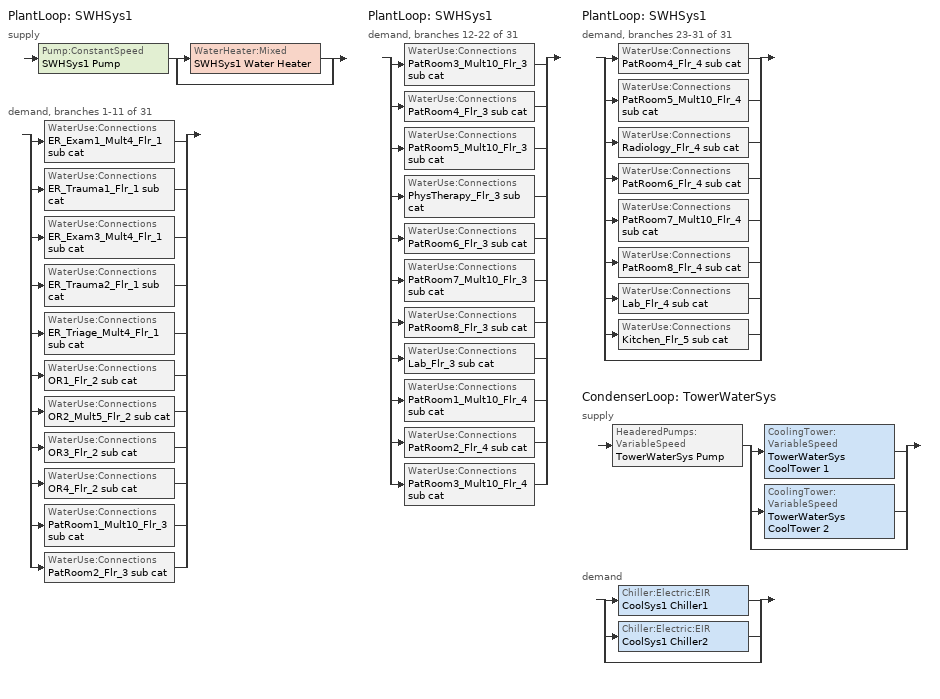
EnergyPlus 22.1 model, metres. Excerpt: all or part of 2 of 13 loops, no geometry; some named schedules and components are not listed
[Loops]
PlantLoop 'SWHSys1'
 supply: Pump:ConstantSpeed 'SWHSys1 Pump' > split
  | WaterHeater:Mixed 'SWHSys1 Water Heater'
  | bypass
 demand, branches 1-11 of 31: split
  | WaterUse:Connections 'ER_Exam1_Mult4_Flr_1 sub cat'
  | WaterUse:Connections 'ER_Trauma1_Flr_1 sub cat'
  | WaterUse:Connections 'ER_Exam3_Mult4_Flr_1 sub cat'
  | WaterUse:Connections 'ER_Trauma2_Flr_1 sub cat'
  | WaterUse:Connections 'ER_Triage_Mult4_Flr_1 sub cat'
  | WaterUse:Connections 'OR1_Flr_2 sub cat'
  | WaterUse:Connections 'OR2_Mult5_Flr_2 sub cat'
  | WaterUse:Connections 'OR3_Flr_2 sub cat'
  | WaterUse:Connections 'OR4_Flr_2 sub cat'
  | WaterUse:Connections 'PatRoom1_Mult10_Flr_3 sub cat'
  | WaterUse:Connections 'PatRoom2_Flr_3 sub cat'
PlantLoop 'SWHSys1'
 demand, branches 12-22 of 31: split
  | WaterUse:Connections 'PatRoom3_Mult10_Flr_3 sub cat'
  | WaterUse:Connections 'PatRoom4_Flr_3 sub cat'
  | WaterUse:Connections 'PatRoom5_Mult10_Flr_3 sub cat'
  | WaterUse:Connections 'PhysTherapy_Flr_3 sub cat'
  | WaterUse:Connections 'PatRoom6_Flr_3 sub cat'
  | WaterUse:Connections 'PatRoom7_Mult10_Flr_3 sub cat'
  | WaterUse:Connections 'PatRoom8_Flr_3 sub cat'
  | WaterUse:Connections 'Lab_Flr_3 sub cat'
  | WaterUse:Connections 'PatRoom1_Mult10_Flr_4 sub cat'
  | WaterUse:Connections 'PatRoom2_Flr_4 sub cat'
  | WaterUse:Connections 'PatRoom3_Mult10_Flr_4 sub cat'
PlantLoop 'SWHSys1'
 demand, branches 23-31 of 31: split
  | WaterUse:Connections 'PatRoom4_Flr_4 sub cat'
  | WaterUse:Connections 'PatRoom5_Mult10_Flr_4 sub cat'
  | WaterUse:Connections 'Radiology_Flr_4 sub cat'
  | WaterUse:Connections 'PatRoom6_Flr_4 sub cat'
  | WaterUse:Connections 'PatRoom7_Mult10_Flr_4 sub cat'
  | WaterUse:Connections 'PatRoom8_Flr_4 sub cat'
  | WaterUse:Connections 'Lab_Flr_4 sub cat'
  | WaterUse:Connections 'Kitchen_Flr_5 sub cat'
  | bypass
CondenserLoop 'TowerWaterSys'
 supply: HeaderedPumps:VariableSpeed 'TowerWaterSys Pump' > split
  | CoolingTower:VariableSpeed 'TowerWaterSys CoolTower 1'
  | CoolingTower:VariableSpeed 'TowerWaterSys CoolTower 2'
  | bypass
 demand: split
  | Chiller:Electric:EIR 'CoolSys1 Chiller1'
  | Chiller:Electric:EIR 'CoolSys1 Chiller2'
  | bypass
[CondenserEquipmentList]
TowerWaterSys Equipment List 1: TowerWaterSys CoolTower 1, CoolingTower:VariableSpeed
TowerWaterSys Equipment List 2: TowerWaterSys CoolTower 1, CoolingTower:VariableSpeed, TowerWaterSys CoolTower 2, CoolingTower:VariableSpeed
[CondenserEquipmentOperationSchemes]
TowerWaterSys Loop Operation Scheme List: Control scheme 1=TowerWaterSys Operation Scheme; Control scheme 1 schedule=PlantOnSched
[CondenserLoop]
TowerWaterSys: Condenser equipment operation scheme=TowerWaterSys Loop Operation Scheme List; Condenser loop volume=Autocalculate; Fluid type=Water; Load distribution scheme=SequentialLoad; Maximum loop flow rate=Autosize; Maximum loop temperature=80; Minimum loop flow rate=0; Minimum loop temperature=5
[CoolingTower:VariableSpeed] Cell control=MaximalCell; Design air flow rate=Autosize; Design approach temperature=5.55556; Design fan power=10763.4; Design inlet air wet bulb temperature=20; Design range temperature=5.55556; Design water flow rate=0.03758; Fan power ratio function of air flow rate ratio curve=Tower_Fan_Curve; Fraction of tower capacity in free convection regime=0.125; Minimum air flow rate ratio=0.2; Model type=CoolToolsCrossFlow; Number of cells=2; Sizing factor=1
TowerWaterSys CoolTower 1; TowerWaterSys CoolTower 2
[EnergyManagementSystem:Sensor]
Tower_PumpMassFlow: Output variable or output meter index key=TowerWaterSys Supply Inlet Node; Output variable or output meter=System Node Mass Flow Rate
[HeaderedPumps:VariableSpeed]
TowerWaterSys Pump: Design power consumption=Autosize; Design pump head=148557; Design shaft power per unit flow rate per unit head=1.4999; Flow sequencing control scheme=Sequential; Fraction of motor inefficiencies to fluid stream=0; Minimum flow rate fraction=0; Motor efficiency=0.9; Number of pumps in bank=2; Pump control type=Intermittent; Total design flow rate=Autosize; Coefficient 1 of the part load performance curve=0; Coefficient 2 of the part load performance curve=0.0216; Coefficient 3 of the part load performance curve=-0.0325; Coefficient 4 of the part load performance curve=1.0095
[PlantEquipmentList]
SWHSys1 Equipment List: SWHSys1 Water Heater, WaterHeater:Mixed
[PlantEquipmentOperation:CoolingLoad]
TowerWaterSys Operation Scheme: Load range 1 lower limit=0; Load range 1 upper limit=749690; Load range 2 lower limit=749690; Load range 2 upper limit=1e+14; Range 1 equipment list=TowerWaterSys Equipment List 1; Range 2 equipment list=TowerWaterSys Equipment List 2
[PlantEquipmentOperation:HeatingLoad]
SWHSys1 Operation Scheme: Load range 1 lower limit=0; Load range 1 upper limit=1e+15; Range 1 equipment list=SWHSys1 Equipment List
[PlantEquipmentOperationSchemes]
SWHSys1 Loop Operation Scheme List: Control scheme 1=SWHSys1 Operation Scheme; Control scheme 1 schedule=PlantOnSched
[PlantLoop]
SWHSys1: Fluid type=Water; Load distribution scheme=Optimal; Maximum loop flow rate=Autosize; Maximum loop temperature=60; Minimum loop flow rate=0; Minimum loop temperature=10; Plant equipment operation scheme=SWHSys1 Loop Operation Scheme List; Plant loop volume=Autocalculate
[Pump:ConstantSpeed]
SWHSys1 Pump: Design flow rate=Autosize; Design power consumption=Autosize; Design pump head=29891; Fraction of motor inefficiencies to fluid stream=0; Motor efficiency=0.3; Pump control type=Intermittent
[SetpointManager:Scheduled] Control variable=Temperature
Name | Schedule | Setpoint node or nodelist
SWHSys1 Loop Setpoint Manager | SHWSys1-Loop-Temp-Schedule | SWHSys1 Supply Outlet Node
TowerWaterSystem Loop Setpoint Manager | Tower-Loop-Temp-Schedule | TowerWaterSys Supply Outlet Node
[Sizing:Plant]
Name | Coincident sizing factor mode | Design loop exit temperature | Loop design temperature difference | Loop type | Sizing option | Zone timesteps in averaging window
TowerWaterSys | GlobalCoolingSizingFactor | 29.4444 | 5.55556 | Condenser | Coincident | 6
SWHSys1 |  | 60 | 5 | Heating
[WaterHeater:Mixed]
SWHSys1 Water Heater: Ambient temperature indicator=Zone; Ambient temperature zone=BASEMENT; Deadband temperature difference=0.1; Heater control type=Cycle; Heater fuel type=NaturalGas; Heater maximum capacity=175843; Heater thermal efficiency=0.802765; Indirect water heating recovery time=1.5; Maximum temperature limit=85; Off cycle loss coefficient to ambient temperature=15.601; Off cycle parasitic fuel consumption rate=0; Off cycle parasitic fuel type=NaturalGas; Off cycle parasitic heat fraction to tank=0; On cycle loss coefficient to ambient temperature=15.601; On cycle parasitic fuel consumption rate=0; On cycle parasitic fuel type=NaturalGas; Setpoint temperature schedule=SHWSys1 Water Heater Setpoint Temperature Schedule; Source side design flow rate=Autosize; Source side effectiveness=1; Tank volume=2.271247; Use side design flow rate=Autosize; Use side effectiveness=1
[WaterUse:Connections]
Name | Water use equipment name 1
ER_Exam1_Mult4_Flr_1 sub cat | ER_Exam1_Mult4_Flr_1 sub cat
ER_Exam3_Mult4_Flr_1 sub cat | ER_Exam3_Mult4_Flr_1 sub cat
ER_Trauma1_Flr_1 sub cat | ER_Trauma1_Flr_1 sub cat
ER_Trauma2_Flr_1 sub cat | ER_Trauma2_Flr_1 sub cat
ER_Triage_Mult4_Flr_1 sub cat | ER_Triage_Mult4_Flr_1 sub cat
Kitchen_Flr_5 sub cat | Kitchen_Flr_5 sub cat
Lab_Flr_3 sub cat | Lab_Flr_3 sub cat
Lab_Flr_4 sub cat | Lab_Flr_4 sub cat
OR1_Flr_2 sub cat | OR1_Flr_2 sub cat
OR2_Mult5_Flr_2 sub cat | OR2_Mult5_Flr_2 sub cat
OR3_Flr_2 sub cat | OR3_Flr_2 sub cat
OR4_Flr_2 sub cat | OR4_Flr_2 sub cat
PatRoom1_Mult10_Flr_3 sub cat | PatRoom1_Mult10_Flr_3 sub cat
PatRoom1_Mult10_Flr_4 sub cat | PatRoom1_Mult10_Flr_4 sub cat
PatRoom2_Flr_3 sub cat | PatRoom2_Flr_3 sub cat
PatRoom2_Flr_4 sub cat | PatRoom2_Flr_4 sub cat
PatRoom3_Mult10_Flr_3 sub cat | PatRoom3_Mult10_Flr_3 sub cat
PatRoom3_Mult10_Flr_4 sub cat | PatRoom3_Mult10_Flr_4 sub cat
PatRoom4_Flr_3 sub cat | PatRoom4_Flr_3 sub cat
PatRoom4_Flr_4 sub cat | PatRoom4_Flr_4 sub cat
PatRoom5_Mult10_Flr_3 sub cat | PatRoom5_Mult10_Flr_3 sub cat
PatRoom5_Mult10_Flr_4 sub cat | PatRoom5_Mult10_Flr_4 sub cat
PatRoom6_Flr_3 sub cat | PatRoom6_Flr_3 sub cat
PatRoom6_Flr_4 sub cat | PatRoom6_Flr_4 sub cat
PatRoom7_Mult10_Flr_3 sub cat | PatRoom7_Mult10_Flr_3 sub cat
PatRoom7_Mult10_Flr_4 sub cat | PatRoom7_Mult10_Flr_4 sub cat
PatRoom8_Flr_3 sub cat | PatRoom8_Flr_3 sub cat
PatRoom8_Flr_4 sub cat | PatRoom8_Flr_4 sub cat
PhysTherapy_Flr_3 sub cat | PhysTherapy_Flr_3 sub cat
Radiology_Flr_4 sub cat | Radiology_Flr_4 sub cat
[WaterUse:Equipment] End use subcategory=WaterUse
Name | Zone | Flow rate fraction schedule | Hot water supply temperature schedule | Latent fraction schedule | Peak flow rate | Sensible fraction schedule | Target temperature schedule
ER_Exam1_Mult4_Flr_1 sub cat | ER_Exam1_Mult4_Flr_1 | BLDG_SWH_EXTD_SCH | ER_Exam1_Mult4_Flr_1 sub catHot Supply Temp Sched | ER_Exam1_Mult4_Flr_1 sub cat Latent fract sched | 1.05556e-06 | ER_Exam1_Mult4_Flr_1 sub cat Sensible fract sched | ER_Exam1_Mult4_Flr_1 sub cat Temp Sched
ER_Exam3_Mult4_Flr_1 sub cat | ER_Exam3_Mult4_Flr_1 | BLDG_SWH_EXTD_SCH | ER_Exam3_Mult4_Flr_1 sub catHot Supply Temp Sched | ER_Exam3_Mult4_Flr_1 sub cat Latent fract sched | 1.05556e-06 | ER_Exam3_Mult4_Flr_1 sub cat Sensible fract sched | ER_Exam3_Mult4_Flr_1 sub cat Temp Sched
ER_Trauma1_Flr_1 sub cat | ER_Trauma1_Flr_1 | BLDG_SWH_EXTD_SCH | ER_Trauma1_Flr_1 sub catHot Supply Temp Sched | ER_Trauma1_Flr_1 sub cat Latent fract sched | 1.05556e-06 | ER_Trauma1_Flr_1 sub cat Sensible fract sched | ER_Trauma1_Flr_1 sub cat Temp Sched
ER_Trauma2_Flr_1 sub cat | ER_Trauma2_Flr_1 | BLDG_SWH_EXTD_SCH | ER_Trauma2_Flr_1 sub catHot Supply Temp Sched | ER_Trauma2_Flr_1 sub cat Latent fract sched | 1.05556e-06 | ER_Trauma2_Flr_1 sub cat Sensible fract sched | ER_Trauma2_Flr_1 sub cat Temp Sched
ER_Triage_Mult4_Flr_1 sub cat | ER_Triage_Mult4_Flr_1 | BLDG_SWH_EXTD_SCH | ER_Triage_Mult4_Flr_1 sub catHot Supply Temp Sched | ER_Triage_Mult4_Flr_1 sub cat Latent fract sched | 1.05556e-06 | ER_Triage_Mult4_Flr_1 sub cat Sensible fract sched | ER_Triage_Mult4_Flr_1 sub cat Temp Sched
Kitchen_Flr_5 sub cat | Kitchen_Flr_5 | BLDG_SWH_EXTD_SCH | Kitchen_Flr_5 sub catHot Supply Temp Sched | Kitchen_Flr_5 sub cat Latent fract sched | 6.05918e-05 | Kitchen_Flr_5 sub cat Sensible fract sched | Kitchen_Flr_5 sub cat Temp Sched
Lab_Flr_3 sub cat | Lab_Flr_3 | BLDG_SWH_SCH | Lab_Flr_3 sub catHot Supply Temp Sched | Lab_Flr_3 sub cat Latent fract sched | 2.11111e-06 | Lab_Flr_3 sub cat Sensible fract sched | Lab_Flr_3 sub cat Temp Sched
Lab_Flr_4 sub cat | Lab_Flr_4 | BLDG_SWH_SCH | Lab_Flr_4 sub catHot Supply Temp Sched | Lab_Flr_4 sub cat Latent fract sched | 2.11111e-06 | Lab_Flr_4 sub cat Sensible fract sched | Lab_Flr_4 sub cat Temp Sched
OR1_Flr_2 sub cat | OR1_Flr_2 | BLDG_SWH_SCH | OR1_Flr_2 sub catHot Supply Temp Sched | OR1_Flr_2 sub cat Latent fract sched | 2.11111e-06 | OR1_Flr_2 sub cat Sensible fract sched | OR1_Flr_2 sub cat Temp Sched
OR2_Mult5_Flr_2 sub cat | OR2_Mult5_Flr_2 | BLDG_SWH_SCH | OR2_Mult5_Flr_2 sub catHot Supply Temp Sched | OR2_Mult5_Flr_2 sub cat Latent fract sched | 2.11111e-06 | OR2_Mult5_Flr_2 sub cat Sensible fract sched | OR2_Mult5_Flr_2 sub cat Temp Sched
OR3_Flr_2 sub cat | OR3_Flr_2 | BLDG_SWH_SCH | OR3_Flr_2 sub catHot Supply Temp Sched | OR3_Flr_2 sub cat Latent fract sched | 2.11111e-06 | OR3_Flr_2 sub cat Sensible fract sched | OR3_Flr_2 sub cat Temp Sched
OR4_Flr_2 sub cat | OR4_Flr_2 | BLDG_SWH_SCH | OR4_Flr_2 sub catHot Supply Temp Sched | OR4_Flr_2 sub cat Latent fract sched | 6.30556e-06 | OR4_Flr_2 sub cat Sensible fract sched | OR4_Flr_2 sub cat Temp Sched
PatRoom1_Mult10_Flr_3 sub cat | PatRoom1_Mult10_Flr_3 | BLDG_SWH_EXTD_SCH | PatRoom1_Mult10_Flr_3 sub catHot Supply Temp Sched | PatRoom1_Mult10_Flr_3 sub cat Latent fract sched | 1.05556e-06 | PatRoom1_Mult10_Flr_3 sub cat Sensible fract sched | PatRoom1_Mult10_Flr_3 sub cat Temp Sched
PatRoom1_Mult10_Flr_4 sub cat | PatRoom1_Mult10_Flr_4 | BLDG_SWH_EXTD_SCH | PatRoom1_Mult10_Flr_4 sub catHot Supply Temp Sched | PatRoom1_Mult10_Flr_4 sub cat Latent fract sched | 1.05556e-06 | PatRoom1_Mult10_Flr_4 sub cat Sensible fract sched | PatRoom1_Mult10_Flr_4 sub cat Temp Sched
PatRoom2_Flr_3 sub cat | PatRoom2_Flr_3 | BLDG_SWH_EXTD_SCH | PatRoom2_Flr_3 sub catHot Supply Temp Sched | PatRoom2_Flr_3 sub cat Latent fract sched | 1.05556e-06 | PatRoom2_Flr_3 sub cat Sensible fract sched | PatRoom2_Flr_3 sub cat Temp Sched
PatRoom2_Flr_4 sub cat | PatRoom2_Flr_4 | BLDG_SWH_EXTD_SCH | PatRoom2_Flr_4 sub catHot Supply Temp Sched | PatRoom2_Flr_4 sub cat Latent fract sched | 1.05556e-06 | PatRoom2_Flr_4 sub cat Sensible fract sched | PatRoom2_Flr_4 sub cat Temp Sched
PatRoom3_Mult10_Flr_3 sub cat | PatRoom3_Mult10_Flr_3 | BLDG_SWH_EXTD_SCH | PatRoom3_Mult10_Flr_3 sub catHot Supply Temp Sched | PatRoom3_Mult10_Flr_3 sub cat Latent fract sched | 1.05556e-06 | PatRoom3_Mult10_Flr_3 sub cat Sensible fract sched | PatRoom3_Mult10_Flr_3 sub cat Temp Sched
PatRoom3_Mult10_Flr_4 sub cat | PatRoom3_Mult10_Flr_4 | BLDG_SWH_EXTD_SCH | PatRoom3_Mult10_Flr_4 sub catHot Supply Temp Sched | PatRoom3_Mult10_Flr_4 sub cat Latent fract sched | 1.05556e-06 | PatRoom3_Mult10_Flr_4 sub cat Sensible fract sched | PatRoom3_Mult10_Flr_4 sub cat Temp Sched
PatRoom4_Flr_3 sub cat | PatRoom4_Flr_3 | BLDG_SWH_EXTD_SCH | PatRoom4_Flr_3 sub catHot Supply Temp Sched | PatRoom4_Flr_3 sub cat Latent fract sched | 1.05556e-06 | PatRoom4_Flr_3 sub cat Sensible fract sched | PatRoom4_Flr_3 sub cat Temp Sched
PatRoom4_Flr_4 sub cat | PatRoom4_Flr_4 | BLDG_SWH_EXTD_SCH | PatRoom4_Flr_4 sub catHot Supply Temp Sched | PatRoom4_Flr_4 sub cat Latent fract sched | 1.05556e-06 | PatRoom4_Flr_4 sub cat Sensible fract sched | PatRoom4_Flr_4 sub cat Temp Sched
PatRoom5_Mult10_Flr_3 sub cat | PatRoom5_Mult10_Flr_3 | BLDG_SWH_EXTD_SCH | PatRoom5_Mult10_Flr_3 sub catHot Supply Temp Sched | PatRoom5_Mult10_Flr_3 sub cat Latent fract sched | 1.05556e-06 | PatRoom5_Mult10_Flr_3 sub cat Sensible fract sched | PatRoom5_Mult10_Flr_3 sub cat Temp Sched
PatRoom5_Mult10_Flr_4 sub cat | PatRoom5_Mult10_Flr_4 | BLDG_SWH_EXTD_SCH | PatRoom5_Mult10_Flr_4 sub catHot Supply Temp Sched | PatRoom5_Mult10_Flr_4 sub cat Latent fract sched | 1.05556e-06 | PatRoom5_Mult10_Flr_4 sub cat Sensible fract sched | PatRoom5_Mult10_Flr_4 sub cat Temp Sched
PatRoom6_Flr_3 sub cat | PatRoom6_Flr_3 | BLDG_SWH_EXTD_SCH | PatRoom6_Flr_3 sub catHot Supply Temp Sched | PatRoom6_Flr_3 sub cat Latent fract sched | 1.05556e-06 | PatRoom6_Flr_3 sub cat Sensible fract sched | PatRoom6_Flr_3 sub cat Temp Sched
PatRoom6_Flr_4 sub cat | PatRoom6_Flr_4 | BLDG_SWH_EXTD_SCH | PatRoom6_Flr_4 sub catHot Supply Temp Sched | PatRoom6_Flr_4 sub cat Latent fract sched | 1.05556e-06 | PatRoom6_Flr_4 sub cat Sensible fract sched | PatRoom6_Flr_4 sub cat Temp Sched
PatRoom7_Mult10_Flr_3 sub cat | PatRoom7_Mult10_Flr_3 | BLDG_SWH_EXTD_SCH | PatRoom7_Mult10_Flr_3 sub catHot Supply Temp Sched | PatRoom7_Mult10_Flr_3 sub cat Latent fract sched | 1.05556e-06 | PatRoom7_Mult10_Flr_3 sub cat Sensible fract sched | PatRoom7_Mult10_Flr_3 sub cat Temp Sched
PatRoom7_Mult10_Flr_4 sub cat | PatRoom7_Mult10_Flr_4 | BLDG_SWH_EXTD_SCH | PatRoom7_Mult10_Flr_4 sub catHot Supply Temp Sched | PatRoom7_Mult10_Flr_4 sub cat Latent fract sched | 1.05556e-06 | PatRoom7_Mult10_Flr_4 sub cat Sensible fract sched | PatRoom7_Mult10_Flr_4 sub cat Temp Sched
PatRoom8_Flr_3 sub cat | PatRoom8_Flr_3 | BLDG_SWH_EXTD_SCH | PatRoom8_Flr_3 sub catHot Supply Temp Sched | PatRoom8_Flr_3 sub cat Latent fract sched | 1.05556e-06 | PatRoom8_Flr_3 sub cat Sensible fract sched | PatRoom8_Flr_3 sub cat Temp Sched
PatRoom8_Flr_4 sub cat | PatRoom8_Flr_4 | BLDG_SWH_EXTD_SCH | PatRoom8_Flr_4 sub catHot Supply Temp Sched | PatRoom8_Flr_4 sub cat Latent fract sched | 1.05556e-06 | PatRoom8_Flr_4 sub cat Sensible fract sched | PatRoom8_Flr_4 sub cat Temp Sched
PhysTherapy_Flr_3 sub cat | PhysTherapy_Flr_3 | BLDG_SWH_SCH | PhysTherapy_Flr_3 sub catHot Supply Temp Sched | PhysTherapy_Flr_3 sub cat Latent fract sched | 1.05556e-06 | PhysTherapy_Flr_3 sub cat Sensible fract sched | PhysTherapy_Flr_3 sub cat Temp Sched
Radiology_Flr_4 sub cat | Radiology_Flr_4 | BLDG_SWH_EXTD_SCH | Radiology_Flr_4 sub catHot Supply Temp Sched | Radiology_Flr_4 sub cat Latent fract sched | 1.05556e-06 | Radiology_Flr_4 sub cat Sensible fract sched | Radiology_Flr_4 sub cat Temp Sched
[Curve:Cubic]
Tower_Fan_Curve: Maximum value of x=1; Minimum value of x=0; Coefficient1 constant=0; Coefficient2 x=0; Coefficient3 x 2=0; Coefficient4 x 3=1
[Schedule:Compact]
BLDG_SWH_EXTD_SCH: Through: 12/31, For: Weekdays SummerDesignDay, Until: 07:00, 0.3, Until: 08:00, 0.5, Until: 09:00, 0.58, Until: 10:00, 0.66, Until: 11:00, 0.78, Until: 12:00, 0.82, Until: 13:00, 0.71, Until: 14:00, 0.82, Until: 15:00, 0.78, Until: 16:00, 0.74, Until: 17:00, 0.63, Until: 18:00, 0.41, Until: 21:00, 0.35, Until: 24:00, 0.3, For: Saturday WinterDesignDay, Until: 08:00, 0.3, Until: 09:00, 0.4, Until: 10:00, 0.5, Until: 17:00, 0.6, Until: 18:00, 0.5, Until: 24:00, 0.3, For: Sunday Holidays AllOtherDays, Until: 08:00, 0.3, Until: 09:00, 0.4, Until: 10:00, 0.5, Until: 17:00, 0.6, Until: 18:00, 0.5, Until: 24:00, 0.3
BLDG_SWH_SCH: Through: 12/31, For: Weekdays SummerDesignDay, Until: 07:00, 0, Until: 08:00, 0.17, Until: 09:00, 0.58, Until: 10:00, 0.66, Until: 11:00, 0.78, Until: 12:00, 0.82, Until: 13:00, 0.71, Until: 14:00, 0.82, Until: 15:00, 0.78, Until: 16:00, 0.74, Until: 17:00, 0.63, Until: 18:00, 0.41, Until: 21:00, 0.18, Until: 22:00, 0.1, Until: 24:00, 0, For: Saturday WinterDesignDay, Until: 07:00, 0, Until: 08:00, 0.01, Until: 09:00, 0.2, Until: 10:00, 0.28, Until: 12:00, 0.3, Until: 14:00, 0.24, Until: 17:00, 0.23, Until: 19:00, 0.1, Until: 24:00, 0, For: Sunday Holidays AllOtherDays, Until: 08:00, 0, Until: 16:00, 0.01, Until: 24:00, 0
ER_Exam1_Mult4_Flr_1 sub cat Latent fract sched; ER_Exam3_Mult4_Flr_1 sub cat Latent fract sched; ER_Trauma1_Flr_1 sub cat Latent fract sched; ER_Trauma2_Flr_1 sub cat Latent fract sched; ER_Triage_Mult4_Flr_1 sub cat Latent fract sched; Kitchen_Flr_5 sub cat Latent fract sched; Lab_Flr_3 sub cat Latent fract sched; Lab_Flr_4 sub cat Latent fract sched; OR1_Flr_2 sub cat Latent fract sched; OR2_Mult5_Flr_2 sub cat Latent fract sched; OR3_Flr_2 sub cat Latent fract sched; OR4_Flr_2 sub cat Latent fract sched; PatRoom1_Mult10_Flr_3 sub cat Latent fract sched; PatRoom1_Mult10_Flr_4 sub cat Latent fract sched; PatRoom2_Flr_3 sub cat Latent fract sched; PatRoom2_Flr_4 sub cat Latent fract sched; PatRoom3_Mult10_Flr_3 sub cat Latent fract sched; PatRoom3_Mult10_Flr_4 sub cat Latent fract sched; PatRoom4_Flr_3 sub cat Latent fract sched; PatRoom4_Flr_4 sub cat Latent fract sched; PatRoom5_Mult10_Flr_3 sub cat Latent fract sched; PatRoom5_Mult10_Flr_4 sub cat Latent fract sched; PatRoom6_Flr_3 sub cat Latent fract sched; PatRoom6_Flr_4 sub cat Latent fract sched: Through: 12/31, For: AllDays, Until: 24:00, 0.05
ER_Exam1_Mult4_Flr_1 sub cat Sensible fract sched; ER_Exam3_Mult4_Flr_1 sub cat Sensible fract sched; ER_Trauma1_Flr_1 sub cat Sensible fract sched; ER_Trauma2_Flr_1 sub cat Sensible fract sched; ER_Triage_Mult4_Flr_1 sub cat Sensible fract sched; Kitchen_Flr_5 sub cat Sensible fract sched; Lab_Flr_3 sub cat Sensible fract sched; Lab_Flr_4 sub cat Sensible fract sched; OR1_Flr_2 sub cat Sensible fract sched; OR2_Mult5_Flr_2 sub cat Sensible fract sched; OR3_Flr_2 sub cat Sensible fract sched; OR4_Flr_2 sub cat Sensible fract sched; PatRoom1_Mult10_Flr_3 sub cat Sensible fract sched; PatRoom1_Mult10_Flr_4 sub cat Sensible fract sched; PatRoom2_Flr_3 sub cat Sensible fract sched; PatRoom2_Flr_4 sub cat Sensible fract sched; PatRoom3_Mult10_Flr_3 sub cat Sensible fract sched; PatRoom3_Mult10_Flr_4 sub cat Sensible fract sched; PatRoom4_Flr_3 sub cat Sensible fract sched; PatRoom4_Flr_4 sub cat Sensible fract sched; PatRoom5_Mult10_Flr_3 sub cat Sensible fract sched; PatRoom5_Mult10_Flr_4 sub cat Sensible fract sched; PatRoom6_Flr_3 sub cat Sensible fract sched: Through: 12/31, For: AllDays, Until: 24:00, 0.2
ER_Exam1_Mult4_Flr_1 sub cat Temp Sched; ER_Exam3_Mult4_Flr_1 sub cat Temp Sched; ER_Trauma1_Flr_1 sub cat Temp Sched; ER_Trauma2_Flr_1 sub cat Temp Sched; ER_Triage_Mult4_Flr_1 sub cat Temp Sched; Kitchen_Flr_5 sub cat Temp Sched; Lab_Flr_3 sub cat Temp Sched; Lab_Flr_4 sub cat Temp Sched; OR1_Flr_2 sub cat Temp Sched; OR2_Mult5_Flr_2 sub cat Temp Sched; OR3_Flr_2 sub cat Temp Sched; OR4_Flr_2 sub cat Temp Sched; PatRoom1_Mult10_Flr_3 sub cat Temp Sched; PatRoom1_Mult10_Flr_4 sub cat Temp Sched; PatRoom2_Flr_3 sub cat Temp Sched; PatRoom2_Flr_4 sub cat Temp Sched; PatRoom3_Mult10_Flr_3 sub cat Temp Sched; PatRoom3_Mult10_Flr_4 sub cat Temp Sched; PatRoom4_Flr_3 sub cat Temp Sched; PatRoom4_Flr_4 sub cat Temp Sched; PatRoom5_Mult10_Flr_3 sub cat Temp Sched; PatRoom5_Mult10_Flr_4 sub cat Temp Sched; PatRoom6_Flr_3 sub cat Temp Sched; SHWSys1-Loop-Temp-Schedule: Through: 12/31, For: AllDays, Until: 24:00, 60
ER_Exam1_Mult4_Flr_1 sub catHot Supply Temp Sched; ER_Exam3_Mult4_Flr_1 sub catHot Supply Temp Sched; ER_Trauma1_Flr_1 sub catHot Supply Temp Sched; ER_Trauma2_Flr_1 sub catHot Supply Temp Sched; ER_Triage_Mult4_Flr_1 sub catHot Supply Temp Sched; Kitchen_Flr_5 sub catHot Supply Temp Sched; Lab_Flr_3 sub catHot Supply Temp Sched; Lab_Flr_4 sub catHot Supply Temp Sched; OR1_Flr_2 sub catHot Supply Temp Sched; OR2_Mult5_Flr_2 sub catHot Supply Temp Sched; OR3_Flr_2 sub catHot Supply Temp Sched; OR4_Flr_2 sub catHot Supply Temp Sched; PatRoom1_Mult10_Flr_3 sub catHot Supply Temp Sched; PatRoom1_Mult10_Flr_4 sub catHot Supply Temp Sched; PatRoom2_Flr_3 sub catHot Supply Temp Sched; PatRoom2_Flr_4 sub catHot Supply Temp Sched; PatRoom3_Mult10_Flr_3 sub catHot Supply Temp Sched; PatRoom3_Mult10_Flr_4 sub catHot Supply Temp Sched; PatRoom4_Flr_3 sub catHot Supply Temp Sched; PatRoom4_Flr_4 sub catHot Supply Temp Sched; PatRoom5_Mult10_Flr_3 sub catHot Supply Temp Sched; PatRoom5_Mult10_Flr_4 sub catHot Supply Temp Sched; PatRoom6_Flr_3 sub catHot Supply Temp Sched; PatRoom6_Flr_4 sub catHot Supply Temp Sched: Through: 12/31, For: AllDays, Until: 24:00, 55
PlantOnSched: Through: 12/31, For: AllDays, Until: 24:00, 1
SHWSys1 Water Heater Setpoint Temperature Schedule: Through: 12/31, For: AllDays, Until: 24:00, 60.1
Tower-Loop-Temp-Schedule: Through: 12/31, For: AllDays, Until: 24:00, 21.1
